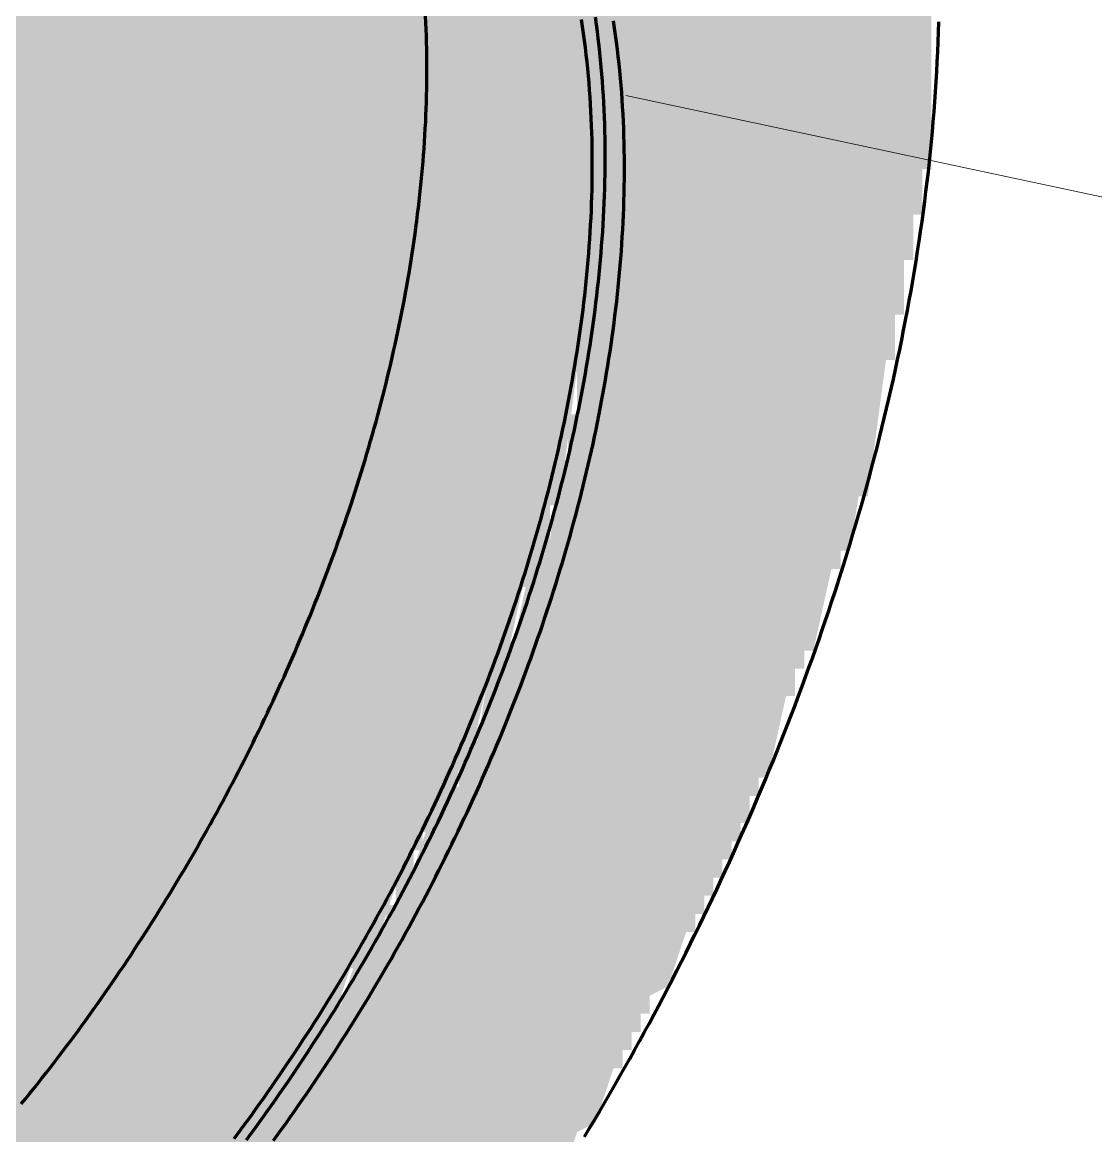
# Model space of a CAD drawing. Header units: millimetres. Extents: x 0 to 420, y 0 to 297.
# Drawn here: x 238.85 to 250.67, y 156.02 to 168.28 of the extents above; entities that cross this region are included whole.
import ezdxf

# ---------------------------------------------------------------- set-up
doc = ezdxf.new("R2010")
doc.units = ezdxf.units.MM
for name, color, linetype, lineweight in [('01-VISIBLE', 7, 'CONTINUOUS', 70), ('08-FINA', 5, 'CONTINUOUS', 18), ('13-GRAFICA', 30, 'CONTINUOUS', 18)]:
    doc.layers.add(name, color=color, linetype=linetype, lineweight=lineweight)

msp = doc.modelspace()

# ---------------------------------------------------------------- hatches: boundary and pattern name
at = {"layer": '08-FINA'}
h = msp.add_hatch(color=7, dxfattribs=at)
h.dxf.hatch_style = 1
edge = h.paths.add_edge_path()
edge.add_arc((245.4932, 167.4746), 0.6, 0, 360)
at = {"layer": '13-GRAFICA', "true_color": 0x202020}
h = msp.add_hatch(color=7, dxfattribs=at)
h.dxf.hatch_style = 1
h.paths.add_polyline_path([(245.3581, 176.4606), (245.5581, 176.4606), (245.6581, 176.2606), (245.8581, 176.2606), (246.0581, 175.9606), (246.2581, 175.9606), (246.4581, 175.6606), (246.6581, 175.6606), (246.6581, 175.5606), (246.8581, 175.4606), (246.8581, 175.2606), (247.0581, 175.1606), (247.1581, 174.7606), (247.3581, 174.6606), (247.4581, 174.2606), (247.5581, 174.2606), (247.6581, 173.9606), (247.8581, 173.8606), (247.9581, 173.4606), (248.1581, 173.3606), (248.1581, 172.9606), (248.2581, 172.9606), (248.2581, 172.5606), (248.3581, 172.5606), (248.3581, 172.1606), (248.4581, 172.1606), (248.4581, 171.7606), (248.5581, 171.7606), (248.5581, 171.3606), (248.6581, 171.3606), (248.6581, 170.9606), (248.7581, 170.9606), (248.7581, 170.5606), (248.8581, 170.5606), (248.8581, 166.6606), (248.7581, 166.6606), (248.7581, 166.1606), (248.6581, 166.1606), (248.6581, 165.6606), (248.5581, 165.6606), (248.5581, 165.0606), (248.4581, 165.0606), (248.4581, 164.5606), (248.3581, 164.5606), (248.1581, 163.0606), (248.0581, 163.0606), (247.9581, 162.4606), (247.8581, 162.4606), (247.8581, 162.2606), (247.7581, 162.2606), (247.5581, 161.3606), (247.4581, 161.3606), (247.4581, 161.1606), (247.3581, 161.1606), (247.3581, 160.8606), (247.2581, 160.8606), (247.0581, 159.9606), (246.9581, 159.9606), (246.9581, 159.7606), (246.8581, 159.7606), (246.8581, 159.4606), (246.7581, 159.4606), (246.7581, 159.2606), (246.6581, 159.2606), (246.6581, 159.0606), (246.5581, 159.0606), (246.5581, 158.8606), (246.4581, 158.8606), (246.4581, 158.6606), (246.3581, 158.6606), (246.3581, 158.4606), (246.2581, 158.4606), (246.2581, 158.2606), (246.1581, 158.2606), (245.9581, 157.6606), (245.7581, 157.5606), (245.7581, 157.3606), (245.6581, 157.3606), (245.6581, 157.1606), (245.5581, 157.1606), (245.5581, 156.9606), (245.4581, 156.9606), (245.4581, 156.7606), (245.3581, 156.7606), (245.1581, 156.1606), (245.1581, 165.0606), (245.1581, 168.3606), (245.1581, 176.7606)])
at = {"layer": '13-GRAFICA', "true_color": 0xa5a8ac}
h = msp.add_hatch(color=7, dxfattribs=at)
h.dxf.hatch_style = 1
h.paths.add_polyline_path([(238.5581, 172.6606), (238.5581, 172.7606), (240.5581, 172.9606), (240.5581, 173.0606), (241.2581, 172.9606), (241.2581, 172.8606), (241.7581, 172.8606), (241.7581, 172.7606), (242.1581, 172.7606), (242.1581, 172.6606), (242.6581, 172.5606), (242.8581, 172.2606), (243.0581, 172.2606), (243.2581, 171.9606), (243.4581, 171.9606), (243.4581, 171.8606), (243.8581, 171.5606), (243.8581, 171.3606), (244.0581, 171.2606), (244.0581, 171.0606), (244.1581, 171.0606), (244.1581, 170.8606), (244.3581, 170.7606), (244.4581, 170.3606), (244.6581, 170.2606), (244.7581, 169.6606), (244.8581, 169.6606), (244.9581, 168.7606), (245.0581, 168.7606), (245.0581, 168.3606), (245.1581, 168.3606), (245.1581, 165.0606), (245.0581, 165.0606), (245.0581, 164.4606), (244.9581, 164.4606), (244.7581, 162.9606), (244.6581, 162.9606), (244.6581, 162.5606), (244.5581, 162.5606), (244.5581, 162.3606), (244.4581, 162.3606), (244.4581, 162.0606), (244.3581, 162.0606), (244.1581, 161.1606), (244.0581, 161.1606), (244.0581, 160.9606), (243.9581, 160.9606), (243.7581, 160.0606), (243.6581, 160.0606), (243.5581, 159.6606), (243.3581, 159.5606), (243.3581, 159.3606), (243.2581, 159.3606), (243.2581, 159.1606), (243.1581, 159.1606), (243.1581, 158.9606), (243.0581, 158.9606), (243.0581, 158.7606), (242.9581, 158.7606), (242.7581, 158.1606), (242.5581, 158.0606), (242.5581, 157.8606), (242.4581, 157.8606), (242.2581, 157.2606), (241.9581, 157.0606), (241.9581, 156.8606), (241.7581, 156.7606), (241.7581, 156.5606), (241.4581, 156.3606), (241.4581, 156.1606), (241.1581, 155.9606), (241.1581, 155.7606), (240.9581, 155.6606), (240.9581, 155.4606), (240.6581, 155.2606), (240.6581, 155.0606), (240.5581, 155.0606), (238.4581, 152.8693), (238.4581, 161.1606), (238.4581, 161.7606), (238.4581, 172.6606)])
at = {"layer": '13-GRAFICA', "true_color": 0x202020}
h = msp.add_hatch(color=7, dxfattribs=at)
h.dxf.hatch_style = 1
h.paths.add_polyline_path([(240.4581, 150.3606), (239.3581, 149.1606), (239.1581, 149.1606), (239.1581, 149.0606), (238.8581, 148.9606), (238.6581, 148.6606), (238.4581, 148.6606), (238.3581, 148.4606), (238.1581, 148.4606), (237.9581, 148.1606), (237.7581, 148.1606), (237.6581, 147.9606), (237.4581, 147.9606), (237.2581, 147.6606), (237.0581, 147.6606), (236.9581, 147.4606), (236.7581, 147.4606), (236.6581, 147.2606), (236.4581, 147.2606), (236.4581, 147.1606), (236.2581, 147.1606), (236.2581, 147.0606), (236.0581, 147.0606), (236.0581, 146.9606), (235.7581, 146.9606), (235.7581, 146.8606), (235.5581, 146.8606), (235.5581, 146.7606), (235.3581, 146.7606), (235.3581, 146.6606), (235.1581, 146.6606), (235.1581, 146.5606), (234.8581, 146.5606), (234.8581, 146.4606), (234.6581, 146.4606), (234.6581, 146.3606), (234.4581, 146.3606), (234.4581, 146.2606), (234.1581, 146.2606), (234.1581, 146.1606), (233.9581, 146.1606), (233.9581, 146.0606), (233.7581, 146.0606), (233.7581, 145.9606), (232.6581, 145.8606), (232.6581, 145.7606), (231.8581, 145.7606), (231.8581, 145.6606), (231.1581, 145.6606), (231.1581, 145.5606), (230.5581, 145.5606), (230.5581, 145.6606), (229.6581, 145.7606), (229.6581, 145.8606), (229.2581, 145.8606), (229.2581, 145.9606), (228.7581, 145.9606), (228.7581, 146.0606), (228.3581, 146.0606), (228.3581, 146.1606), (227.9581, 146.2606), (227.8581, 146.4606), (227.7581, 146.4939), (227.7581, 154.8606), (227.8581, 154.8606), (227.8581, 154.4606), (227.9581, 154.4606), (227.9581, 154.0606), (228.0581, 154.0606), (228.0581, 153.6606), (228.1581, 153.6606), (228.1581, 153.1606), (228.2581, 153.1606), (228.3581, 152.7606), (228.4581, 152.7606), (228.5581, 152.4606), (228.7581, 152.3606), (228.7581, 152.1606), (228.8581, 152.1606), (228.8581, 151.9606), (229.0581, 151.8606), (229.1581, 151.4606), (229.4581, 151.3606), (229.5581, 151.1606), (229.7581, 151.1606), (229.9581, 150.8606), (230.1581, 150.8606), (230.1581, 150.7606), (230.2581, 150.7606), (230.3581, 150.5606), (230.5581, 150.5606), (230.5581, 150.4606), (231.5581, 150.3606), (231.5581, 150.2606), (231.9581, 150.2606), (231.9581, 150.1606), (234.0581, 150.3606), (234.0581, 150.4606), (234.6581, 150.5606), (234.6581, 150.6606), (234.8581, 150.6606), (234.8581, 150.7606), (235.0581, 150.7606), (235.0581, 150.8606), (235.3581, 150.8606), (235.3581, 150.9606), (235.5581, 150.9606), (235.5581, 151.0606), (235.7581, 151.0606), (235.7581, 151.1606), (235.9581, 151.1606), (235.9581, 151.2606), (236.4581, 151.3606), (236.6581, 151.6606), (236.8581, 151.6606), (236.8581, 151.7606), (237.1581, 151.8606), (237.3581, 152.1606), (237.5581, 152.1606), (237.5581, 152.2606), (237.8581, 152.3606), (238.0581, 152.6606), (238.2581, 152.6606), (238.2581, 152.7606), (240.6581, 155.0606), (240.6581, 155.2606), (240.9581, 155.4606), (240.9581, 155.6606), (241.1581, 155.7606), (241.1581, 155.9606), (241.4581, 156.1606), (241.4581, 156.3606), (241.7581, 156.5606), (241.7581, 156.7606), (241.9581, 156.8606), (241.9581, 157.0606), (242.2581, 157.2606), (242.2581, 157.4606), (242.3581, 157.4606), (242.5581, 158.0606), (242.7581, 158.1606), (242.7581, 158.3606), (242.8581, 158.3606), (242.8581, 158.5606), (242.9581, 158.5606), (242.9581, 158.7606), (243.0581, 158.7606), (243.0581, 158.9606), (243.1581, 158.9606), (243.3581, 159.5606), (243.5581, 159.6606), (243.5581, 159.8606), (243.6581, 159.8606), (243.6581, 160.0606), (243.7581, 160.0606), (243.7581, 160.3606), (243.8581, 160.3606), (243.9581, 160.9606), (244.0581, 160.9606), (244.0581, 161.1606), (244.1581, 161.1606), (244.1581, 161.4606), (244.2581, 161.4606), (244.4581, 162.3606), (244.5581, 162.3606), (244.5581, 162.5606), (244.6581, 162.5606), (244.7581, 163.4606), (244.8581, 163.4606), (244.8581, 163.9606), (244.9581, 163.9606), (244.9581, 164.4606), (245.0581, 164.4606), (245.0581, 165.0606), (245.1581, 165.0606), (245.1581, 156.1606), (244.9581, 156.0606), (244.7581, 155.4606), (244.5581, 155.3606), (244.5581, 155.1606), (244.4581, 155.1606), (244.4581, 155.0606), (244.2581, 154.9606), (244.2581, 154.7606), (243.9581, 154.5606), (243.9581, 154.3606), (243.8581, 154.3606), (243.7581, 154.0606), (243.4581, 153.8606), (243.4581, 153.6606), (243.1581, 153.4606), (243.1581, 153.2606), (243.0581, 153.2606), (242.9581, 152.9606), (242.6581, 152.7606), (242.6581, 152.5606), (242.3581, 152.3606), (242.3581, 152.1606), (242.2581, 152.1606), (240.5581, 150.3606)])

# ---------------------------------------------------------------- linework, layer by layer
at = {"layer": '01-VISIBLE'}
for points in [[(238.8381, 156.3679), (238.884, 156.4245), (238.9297, 156.4812), (238.9752, 156.5381), (239.0205, 156.5952), (239.0656, 156.6525), (239.1105, 156.7099), (239.1552, 156.7674), (239.1997, 156.8252), (239.244, 156.8831), (239.2881, 156.9411), (239.3319, 156.9993), (239.3756, 157.0577), (239.419, 157.1162), (239.4623, 157.1748), (239.5053, 157.2336), (239.5482, 157.2926), (239.5908, 157.3517), (239.6332, 157.411), (239.6754, 157.4704), (239.7174, 157.53), (239.7592, 157.5897), (239.8008, 157.6495), (239.8422, 157.7095), (239.8834, 157.7696), (239.9243, 157.8299), (239.9651, 157.8903), (240.0056, 157.9509), (240.046, 158.0116), (240.0861, 158.0724), (240.126, 158.1334), (240.1658, 158.1945), (240.2053, 158.2557), (240.2446, 158.3171), (240.2837, 158.3786), (240.3225, 158.4403), (240.3612, 158.5021), (240.3997, 158.564), (240.4379, 158.626), (240.4759, 158.6882), (240.5138, 158.7505), (240.5514, 158.8129), (240.5888, 158.8754), (240.626, 158.9381), (240.6629, 159.0009), (240.6997, 159.0639), (240.7362, 159.1269), (240.7726, 159.1901), (240.8087, 159.2534), (240.8446, 159.3168), (240.8803, 159.3804), (240.9158, 159.444), (240.951, 159.5078), (240.9861, 159.5717), (241.0209, 159.6357), (241.0555, 159.6999), (241.0899, 159.7641), (241.124, 159.8285), (241.158, 159.893), (241.1917, 159.9576), (241.2252, 160.0223), (241.2585, 160.0872), (241.2916, 160.1521), (241.3244, 160.2172), (241.357, 160.2824), (241.3894, 160.3476), (241.4216, 160.413), (241.4535, 160.4785), (241.4852, 160.5442), (241.5167, 160.6099), (241.548, 160.6757), (241.579, 160.7417), (241.6098, 160.8077), (241.6404, 160.8739), (241.6707, 160.9401), (241.7009, 161.0065), (241.7307, 161.073), (241.7604, 161.1396), (241.7898, 161.2062), (241.819, 161.273), (241.8479, 161.3399), (241.8766, 161.4069), (241.9051, 161.474), (241.9334, 161.5412), (241.9613, 161.6085), (241.9891, 161.6758), (242.0166, 161.7433), (242.0439, 161.8109), (242.0709, 161.8786), (242.0977, 161.9464), (242.1242, 162.0143), (242.1505, 162.0822), (242.1766, 162.1503), (242.2024, 162.2185), (242.2279, 162.2867), (242.2532, 162.3551), (242.2782, 162.4235), (242.303, 162.4921), (242.3275, 162.5607), (242.3518, 162.6294), (242.3758, 162.6982), (242.3996, 162.7671), (242.4231, 162.8361), (242.4463, 162.9052), (242.4693, 162.9743), (242.492, 163.0436), (242.5144, 163.1129), (242.5366, 163.1824), (242.5585, 163.2519), (242.5802, 163.3215), (242.6015, 163.3912), (242.6226, 163.4609), (242.6434, 163.5308), (242.6639, 163.6007), (242.6842, 163.6707), (242.7042, 163.7408), (242.7239, 163.811), (242.7433, 163.8812), (242.7624, 163.9515), (242.7812, 164.0219), (242.7998, 164.0924), (242.818, 164.163), (242.836, 164.2336), (242.8537, 164.3043), (242.871, 164.3751), (242.8881, 164.4459), (242.9049, 164.5169), (242.9213, 164.5879), (242.9375, 164.6589), (242.9534, 164.7301), (242.9689, 164.8013), (242.9841, 164.8725), (242.999, 164.9439), (243.0136, 165.0153), (243.0279, 165.0868), (243.0419, 165.1583), (243.0555, 165.2299), (243.0688, 165.3015), (243.0818, 165.3733), (243.0944, 165.445), (243.1067, 165.5169), (243.1187, 165.5888), (243.1303, 165.6607), (243.1416, 165.7327), (243.1525, 165.8048), (243.1631, 165.8769), (243.1733, 165.949), (243.1832, 166.0212), (243.1927, 166.0935), (243.2018, 166.1658), (243.2106, 166.2381), (243.2191, 166.3105), (243.2271, 166.383), (243.2348, 166.4555), (243.2421, 166.528), (243.249, 166.6005), (243.2555, 166.6731), (243.2616, 166.7457), (243.2674, 166.8184), (243.2727, 166.8911), (243.2777, 166.9638), (243.2822, 167.0365), (243.2863, 167.1093), (243.2901, 167.1821), (243.2933, 167.2549), (243.2962, 167.3277), (243.2987, 167.4005), (243.3007, 167.4734), (243.3023, 167.5463), (243.3034, 167.6191), (243.3041, 167.692), (243.3044, 167.7649), (243.3042, 167.8378), (243.3035, 167.9106), (243.3024, 167.9835), (243.3008, 168.0564), (243.2987, 168.1292), (243.2962, 168.2021), (243.2931, 168.2749), (243.2896, 168.3477)], [(241.1819, 155.987), (241.2286, 156.0497), (241.275, 156.1126), (241.3212, 156.1757), (241.3672, 156.2389), (241.4129, 156.3024), (241.4584, 156.366), (241.5037, 156.4297), (241.5487, 156.4937), (241.5935, 156.5578), (241.638, 156.622), (241.6823, 156.6865), (241.7264, 156.7511), (241.7702, 156.8158), (241.8138, 156.8807), (241.8571, 156.9458), (241.9003, 157.011), (241.9431, 157.0764), (241.9857, 157.142), (242.0281, 157.2077), (242.0703, 157.2736), (242.1122, 157.3396), (242.1538, 157.4058), (242.1953, 157.4721), (242.2364, 157.5386), (242.2774, 157.6052), (242.318, 157.672), (242.3585, 157.7389), (242.3987, 157.8059), (242.4387, 157.8732), (242.4784, 157.9405), (242.5178, 158.008), (242.557, 158.0757), (242.596, 158.1435), (242.6347, 158.2114), (242.6732, 158.2795), (242.7115, 158.3477), (242.7494, 158.416), (242.7872, 158.4845), (242.8247, 158.5531), (242.8619, 158.6219), (242.8989, 158.6908), (242.9356, 158.7598), (242.9721, 158.829), (243.0083, 158.8983), (243.0443, 158.9677), (243.08, 159.0373), (243.1154, 159.107), (243.1506, 159.1768), (243.1856, 159.2467), (243.2203, 159.3168), (243.2547, 159.387), (243.2889, 159.4573), (243.3228, 159.5278), (243.3564, 159.5984), (243.3898, 159.6691), (243.4229, 159.7399), (243.4558, 159.8109), (243.4884, 159.882), (243.5207, 159.9532), (243.5528, 160.0245), (243.5846, 160.0959), (243.6161, 160.1675), (243.6473, 160.2392), (243.6783, 160.3109), (243.709, 160.3829), (243.7395, 160.4549), (243.7696, 160.527), (243.7995, 160.5993), (243.8291, 160.6717), (243.8584, 160.7441), (243.8875, 160.8167), (243.9163, 160.8895), (243.9447, 160.9623), (243.9729, 161.0352), (244.0008, 161.1082), (244.0285, 161.1814), (244.0558, 161.2547), (244.0829, 161.328), (244.1096, 161.4015), (244.1361, 161.4751), (244.1623, 161.5488), (244.1881, 161.6225), (244.2137, 161.6964), (244.239, 161.7704), (244.264, 161.8445), (244.2886, 161.9187), (244.313, 161.993), (244.3371, 162.0674), (244.3608, 162.1419), (244.3843, 162.2165), (244.4074, 162.2912), (244.4302, 162.366), (244.4527, 162.4409), (244.4749, 162.5159), (244.4968, 162.5909), (244.5183, 162.6661), (244.5396, 162.7414), (244.5604, 162.8167), (244.581, 162.8922), (244.6012, 162.9677), (244.6211, 163.0433), (244.6407, 163.119), (244.6599, 163.1948), (244.6788, 163.2707), (244.6974, 163.3466), (244.7156, 163.4227), (244.7334, 163.4988), (244.7509, 163.575), (244.7681, 163.6513), (244.7849, 163.7277), (244.8013, 163.8041), (244.8174, 163.8807), (244.8331, 163.9573), (244.8484, 164.0339), (244.8634, 164.1107), (244.8779, 164.1875), (244.8922, 164.2644), (244.906, 164.3414), (244.9194, 164.4184), (244.9325, 164.4955), (244.9452, 164.5726), (244.9574, 164.6499), (244.9693, 164.7271), (244.9808, 164.8045), (244.9919, 164.8819), (245.0025, 164.9594), (245.0128, 165.0369), (245.0226, 165.1145), (245.032, 165.1921), (245.041, 165.2698), (245.0496, 165.3475), (245.0577, 165.4252), (245.0654, 165.5031), (245.0727, 165.5809), (245.0795, 165.6588), (245.0858, 165.7367), (245.0917, 165.8147), (245.0972, 165.8927), (245.1021, 165.9708), (245.1066, 166.0488), (245.1107, 166.1269), (245.1142, 166.205), (245.1173, 166.2832), (245.1198, 166.3613), (245.1219, 166.4395), (245.1235, 166.5177), (245.1245, 166.5958), (245.1251, 166.674), (245.1251, 166.7522), (245.1246, 166.8304), (245.1236, 166.9086), (245.122, 166.9868), (245.1199, 167.0649), (245.1173, 167.1431), (245.114, 167.2212), (245.1102, 167.2993), (245.1059, 167.3774), (245.101, 167.4554), (245.0954, 167.5334), (245.0893, 167.6114), (245.0826, 167.6893), (245.0753, 167.7671), (245.0674, 167.8449), (245.0588, 167.9227), (245.0496, 168.0003), (245.0398, 168.0779), (245.0293, 168.1554), (245.0182, 168.2328), (245.0064, 168.3101)], [(241.3184, 155.9746), (241.3652, 156.038), (241.4118, 156.1017), (241.4581, 156.1655), (241.5041, 156.2295), (241.5499, 156.2936), (241.5955, 156.3579), (241.6409, 156.4224), (241.686, 156.4871), (241.7309, 156.5519), (241.7755, 156.6169), (241.8199, 156.6821), (241.864, 156.7474), (241.9079, 156.8129), (241.9516, 156.8785), (241.995, 156.9443), (242.0382, 157.0103), (242.0812, 157.0764), (242.1239, 157.1427), (242.1664, 157.2091), (242.2086, 157.2757), (242.2506, 157.3424), (242.2923, 157.4093), (242.3338, 157.4763), (242.3751, 157.5435), (242.4161, 157.6109), (242.4569, 157.6783), (242.4974, 157.746), (242.5377, 157.8137), (242.5777, 157.8817), (242.6175, 157.9497), (242.657, 158.0179), (242.6963, 158.0863), (242.7354, 158.1548), (242.7742, 158.2234), (242.8128, 158.2922), (242.8511, 158.3611), (242.8891, 158.4301), (242.9269, 158.4993), (242.9645, 158.5687), (243.0018, 158.6381), (243.0388, 158.7077), (243.0756, 158.7774), (243.1122, 158.8473), (243.1485, 158.9173), (243.1845, 158.9874), (243.2203, 159.0577), (243.2558, 159.128), (243.2911, 159.1986), (243.3261, 159.2692), (243.3608, 159.34), (243.3953, 159.4109), (243.4296, 159.4819), (243.4635, 159.553), (243.4972, 159.6243), (243.5307, 159.6957), (243.5639, 159.7672), (243.5968, 159.8389), (243.6294, 159.9106), (243.6618, 159.9825), (243.6939, 160.0545), (243.7258, 160.1267), (243.7574, 160.1989), (243.7887, 160.2713), (243.8197, 160.3437), (243.8505, 160.4163), (243.8809, 160.489), (243.9111, 160.5619), (243.9411, 160.6348), (243.9707, 160.7079), (244.0001, 160.781), (244.0292, 160.8543), (244.058, 160.9277), (244.0865, 161.0012), (244.1148, 161.0748), (244.1427, 161.1485), (244.1704, 161.2224), (244.1978, 161.2963), (244.2248, 161.3703), (244.2516, 161.4445), (244.2781, 161.5187), (244.3043, 161.5931), (244.3303, 161.6676), (244.3559, 161.7421), (244.3812, 161.8168), (244.4062, 161.8916), (244.4309, 161.9665), (244.4553, 162.0414), (244.4794, 162.1165), (244.5031, 162.1917), (244.5266, 162.2669), (244.5498, 162.3423), (244.5726, 162.4178), (244.5951, 162.4933), (244.6173, 162.569), (244.6392, 162.6447), (244.6608, 162.7206), (244.682, 162.7965), (244.7029, 162.8725), (244.7235, 162.9486), (244.7437, 163.0248), (244.7636, 163.1011), (244.7832, 163.1775), (244.8024, 163.2539), (244.8213, 163.3305), (244.8399, 163.4071), (244.8581, 163.4838), (244.8759, 163.5606), (244.8934, 163.6375), (244.9106, 163.7144), (244.9274, 163.7915), (244.9438, 163.8686), (244.9598, 163.9458), (244.9755, 164.023), (244.9909, 164.1004), (245.0058, 164.1778), (245.0204, 164.2553), (245.0346, 164.3328), (245.0484, 164.4105), (245.0619, 164.4881), (245.0749, 164.5659), (245.0876, 164.6437), (245.0998, 164.7216), (245.1117, 164.7995), (245.1231, 164.8776), (245.1342, 164.9556), (245.1448, 165.0337), (245.155, 165.1119), (245.1649, 165.1901), (245.1742, 165.2684), (245.1832, 165.3468), (245.1917, 165.4251), (245.1998, 165.5036), (245.2075, 165.582), (245.2147, 165.6605), (245.2215, 165.7391), (245.2278, 165.8177), (245.2337, 165.8963), (245.2391, 165.975), (245.244, 166.0536), (245.2484, 166.1324), (245.2524, 166.2111), (245.2559, 166.2899), (245.2589, 166.3687), (245.2615, 166.4475), (245.2635, 166.5263), (245.265, 166.6051), (245.266, 166.6839), (245.2665, 166.7628), (245.2665, 166.8416), (245.266, 166.9205), (245.2649, 166.9993), (245.2633, 167.0781), (245.2611, 167.1569), (245.2584, 167.2357), (245.2551, 167.3145), (245.2513, 167.3932), (245.2469, 167.472), (245.2419, 167.5507), (245.2363, 167.6293), (245.2301, 167.7079), (245.2234, 167.7864), (245.216, 167.8649), (245.208, 167.9434), (245.1994, 168.0217), (245.1901, 168.1), (245.1802, 168.1783), (245.1697, 168.2564), (245.1585, 168.3344)], [(241.6134, 155.9648), (241.6601, 156.0291), (241.7066, 156.0936), (241.7528, 156.1582), (241.7988, 156.223), (241.8446, 156.2879), (241.8901, 156.3531), (241.9353, 156.4184), (241.9803, 156.4838), (242.0251, 156.5495), (242.0697, 156.6153), (242.1139, 156.6812), (242.158, 156.7474), (242.2018, 156.8137), (242.2453, 156.8801), (242.2887, 156.9467), (242.3317, 157.0135), (242.3746, 157.0804), (242.4171, 157.1475), (242.4595, 157.2148), (242.5015, 157.2821), (242.5434, 157.3497), (242.585, 157.4174), (242.6263, 157.4852), (242.6674, 157.5532), (242.7083, 157.6214), (242.7489, 157.6897), (242.7892, 157.7581), (242.8293, 157.8267), (242.8692, 157.8955), (242.9088, 157.9643), (242.9481, 158.0334), (242.9872, 158.1025), (243.0261, 158.1718), (243.0647, 158.2413), (243.103, 158.3109), (243.1411, 158.3806), (243.1789, 158.4505), (243.2165, 158.5205), (243.2538, 158.5906), (243.2909, 158.6609), (243.3277, 158.7313), (243.3643, 158.8019), (243.4005, 158.8726), (243.4366, 158.9434), (243.4723, 159.0143), (243.5079, 159.0854), (243.5431, 159.1566), (243.5781, 159.228), (243.6128, 159.2994), (243.6473, 159.371), (243.6815, 159.4427), (243.7154, 159.5146), (243.749, 159.5866), (243.7824, 159.6587), (243.8155, 159.7309), (243.8484, 159.8032), (243.881, 159.8757), (243.9133, 159.9483), (243.9453, 160.021), (243.9771, 160.0938), (244.0085, 160.1668), (244.0397, 160.2399), (244.0707, 160.3131), (244.1013, 160.3864), (244.1317, 160.4598), (244.1618, 160.5333), (244.1916, 160.607), (244.2211, 160.6807), (244.2503, 160.7546), (244.2792, 160.8286), (244.3079, 160.9027), (244.3363, 160.9769), (244.3643, 161.0513), (244.3921, 161.1257), (244.4196, 161.2003), (244.4468, 161.2749), (244.4737, 161.3497), (244.5003, 161.4246), (244.5266, 161.4995), (244.5526, 161.5746), (244.5783, 161.6498), (244.6036, 161.7251), (244.6287, 161.8005), (244.6535, 161.876), (244.6779, 161.9516), (244.7021, 162.0273), (244.7259, 162.1031), (244.7494, 162.179), (244.7726, 162.255), (244.7954, 162.3311), (244.818, 162.4073), (244.8402, 162.4836), (244.8621, 162.5599), (244.8837, 162.6364), (244.9049, 162.713), (244.9258, 162.7896), (244.9464, 162.8664), (244.9666, 162.9432), (244.9865, 163.0201), (245.006, 163.0972), (245.0252, 163.1743), (245.044, 163.2514), (245.0625, 163.3287), (245.0807, 163.4061), (245.0984, 163.4835), (245.1159, 163.561), (245.1329, 163.6386), (245.1496, 163.7163), (245.1659, 163.7941), (245.1819, 163.8719), (245.1975, 163.9498), (245.2127, 164.0278), (245.2275, 164.1059), (245.242, 164.184), (245.256, 164.2622), (245.2697, 164.3405), (245.2829, 164.4188), (245.2958, 164.4972), (245.3083, 164.5757), (245.3204, 164.6542), (245.332, 164.7328), (245.3433, 164.8115), (245.3541, 164.8902), (245.3645, 164.9689), (245.3745, 165.0478), (245.3841, 165.1266), (245.3932, 165.2056), (245.4019, 165.2846), (245.4102, 165.3636), (245.418, 165.4426), (245.4254, 165.5218), (245.4323, 165.6009), (245.4387, 165.6801), (245.4447, 165.7593), (245.4503, 165.8386), (245.4553, 165.9179), (245.4599, 165.9972), (245.464, 166.0766), (245.4676, 166.1559), (245.4707, 166.2353), (245.4733, 166.3147), (245.4754, 166.3942), (245.477, 166.4736), (245.4781, 166.5531), (245.4786, 166.6325), (245.4787, 166.712), (245.4782, 166.7914), (245.4771, 166.8709), (245.4755, 166.9503), (245.4734, 167.0297), (245.4707, 167.1091), (245.4674, 167.1885), (245.4636, 167.2679), (245.4591, 167.3472), (245.4541, 167.4265), (245.4485, 167.5058), (245.4423, 167.585), (245.4355, 167.6641), (245.428, 167.7432), (245.42, 167.8223), (245.4113, 167.9013), (245.4019, 167.9802), (245.3919, 168.059), (245.3813, 168.1377), (245.37, 168.2164), (245.358, 168.2949)], [(245.039, 156.0056), (245.0957, 156.1003), (245.1521, 156.1952), (245.2081, 156.2902), (245.2638, 156.3855), (245.3192, 156.481), (245.3742, 156.5766), (245.4288, 156.6725), (245.4831, 156.7686), (245.5371, 156.8648), (245.5907, 156.9613), (245.644, 157.0579), (245.6968, 157.1548), (245.7494, 157.2518), (245.8016, 157.3491), (245.8534, 157.4465), (245.9049, 157.5441), (245.956, 157.6419), (246.0068, 157.7399), (246.0572, 157.838), (246.1072, 157.9364), (246.1569, 158.0349), (246.2062, 158.1337), (246.2552, 158.2326), (246.3038, 158.3316), (246.352, 158.4309), (246.3998, 158.5303), (246.4473, 158.63), (246.4945, 158.7297), (246.5412, 158.8297), (246.5876, 158.9298), (246.6336, 159.0302), (246.6792, 159.1306), (246.7244, 159.2313), (246.7693, 159.3321), (246.8138, 159.4331), (246.8579, 159.5343), (246.9016, 159.6356), (246.945, 159.7371), (246.9879, 159.8387), (247.0305, 159.9405), (247.0726, 160.0425), (247.1144, 160.1446), (247.1558, 160.2469), (247.1968, 160.3494), (247.2374, 160.452), (247.2776, 160.5548), (247.3174, 160.6577), (247.3568, 160.7608), (247.3958, 160.864), (247.4344, 160.9674), (247.4726, 161.071), (247.5103, 161.1747), (247.5477, 161.2785), (247.5846, 161.3825), (247.6211, 161.4866), (247.6572, 161.5909), (247.6929, 161.6953), (247.7281, 161.7999), (247.763, 161.9046), (247.7974, 162.0095), (247.8313, 162.1145), (247.8648, 162.2196), (247.8979, 162.3249), (247.9306, 162.4303), (247.9628, 162.5359), (247.9945, 162.6415), (248.0259, 162.7474), (248.0567, 162.8533), (248.0871, 162.9594), (248.1171, 163.0656), (248.1466, 163.1719), (248.1756, 163.2784), (248.2041, 163.385), (248.2322, 163.4917), (248.2598, 163.5986), (248.287, 163.7055), (248.3136, 163.8126), (248.3398, 163.9198), (248.3655, 164.0271), (248.3907, 164.1346), (248.4154, 164.2421), (248.4396, 164.3498), (248.4633, 164.4576), (248.4864, 164.5655), (248.5091, 164.6735), (248.5313, 164.7816), (248.5529, 164.8898), (248.574, 164.9981), (248.5946, 165.1065), (248.6147, 165.215), (248.6342, 165.3237), (248.6532, 165.4324), (248.6716, 165.5412), (248.6895, 165.6501), (248.7068, 165.759), (248.7236, 165.8681), (248.7398, 165.9773), (248.7554, 166.0865), (248.7705, 166.1958), (248.785, 166.3052), (248.7988, 166.4147), (248.8121, 166.5243), (248.8248, 166.6339), (248.8369, 166.7436), (248.8484, 166.8533), (248.8592, 166.9632), (248.8695, 167.073), (248.8791, 167.183), (248.888, 167.293), (248.8963, 167.403), (248.904, 167.5131), (248.911, 167.6232), (248.9174, 167.7334), (248.9231, 167.8436), (248.9281, 167.9538), (248.9324, 168.0641), (248.936, 168.1744), (248.9389, 168.2847)]]:
    msp.add_lwpolyline(points, dxfattribs=at)
at = {"layer": '08-FINA'}
msp.add_line((279.088, 160.309), (245.4932, 167.4746), dxfattribs=at)

doc.saveas('drawing.dxf')
